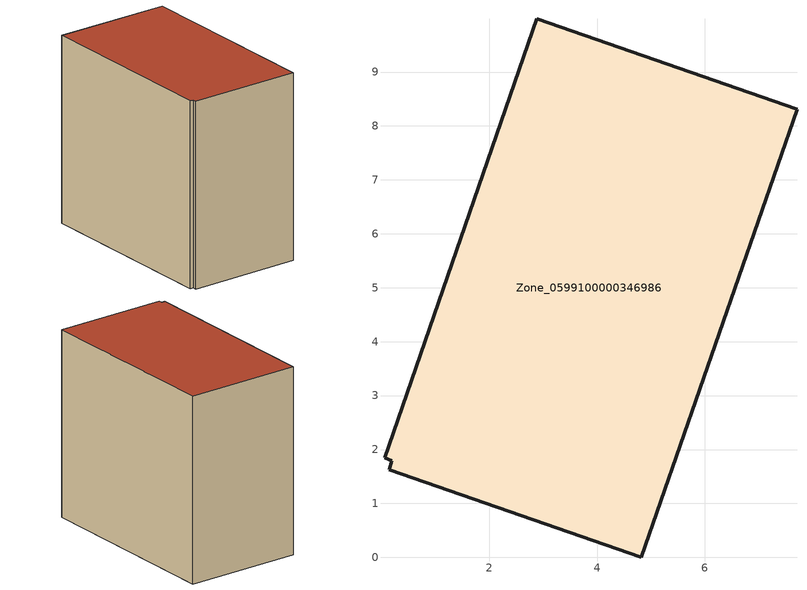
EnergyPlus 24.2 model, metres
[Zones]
Zone_0599100000346986
 floor ground (C_G): 0.2,1.79 0.06,1.85 2.88,9.99 7.71,8.31 4.82,0 0.14,1.62 z0
 wall outside (C_F): 4.82,0 7.71,8.31 2.88,9.99 0.06,1.85 0.2,1.79 0.14,1.62 4.82,0 z0:8.27
 roof outside (C_R): 0.2,1.79 0.14,1.62 4.82,0 7.71,8.31 2.88,9.99 0.06,1.85 z8.27
[BUILDING]
Pand.0599100000346986: North Axis=0; Terrain=City; Loads Convergence Tolerance Value=0.04; Temperature Convergence Tolerance Value=0.4; Solar Distribution=FullExterior; Maximum Number of Warmup Days=25; Minimum Number of Warmup Days=1
[Site:Location]
Rotterdam.The.Hague.AP_ZH_NLD Design_Conditions: Latitude=51.96; Longitude=4.45; Time Zone=1; Elevation=-4.5
[SITE:GROUNDTEMPERATURE:BUILDINGSURFACE]
18, 18, 18, 18, 18, 18, 18, 18, 18, 18, 18, 18
[MATERIAL] Thermal Absorptance=0.9; Solar Absorptance=0.7; Visible Absorptance=0.7
Name | Roughness | Thickness | Conductivity | Density | Specific Heat
G.TI.1992-2005 | MediumSmooth | 0.15 | 0.06 | 540 | 1210
F.TI.1992-2005 | Rough | 0.3 | 0.12 | 1920 | 840
R.TI.1992-2005 | MediumRough | 0.2 | 0.08 | 1500 | 1000
[CONSTRUCTION]
C_G: G.TI.1992-2005
C_F: F.TI.1992-2005
C_R: R.TI.1992-2005
[ZONE]
Zone_0599100000346986: Type=1; Multiplier=1; Ceiling Height=Autocalculate; Volume=Autocalculate; Floor Area=autocalculate; Part of Total Floor Area=Yes
[ZONEINFILTRATION:DESIGNFLOWRATE]
Infil_Zone_0599100000346986: Zone or ZoneList or Space or SpaceList=Zone_0599100000346986; Schedule=AlwaysOn; Design Flow Rate Calculation Method=Flow/Area; Flow Rate per Floor Area=0.0015; Constant Term Coefficient=1; Temperature Term Coefficient=0; Velocity Term Coefficient=0; Velocity Squared Term Coefficient=0
[HVACTEMPLATE:ZONE:IDEALLOADSAIRSYSTEM]
Zone_0599100000346986: Maximum Heating Supply Air Temperature=50; Minimum Cooling Supply Air Temperature=13; Maximum Heating Supply Air Humidity Ratio=0.0156; Minimum Cooling Supply Air Humidity Ratio=0.0077; Heating Limit=NoLimit; Cooling Limit=NoLimit; Dehumidification Control Type=ConstantSensibleHeatRatio; Cooling Sensible Heat Ratio=0.7; Dehumidification Setpoint=60; Humidification Control Type=None; Humidification Setpoint=30; Outdoor Air Method=None; Outdoor Air Flow Rate per Person=0.00944; Outdoor Air Flow Rate per Zone Floor Area=0; Outdoor Air Flow Rate per Zone=0; Demand Controlled Ventilation Type=None; Outdoor Air Economizer Type=NoEconomizer; Heat Recovery Type=None; Sensible Heat Recovery Effectiveness=0.7; Latent Heat Recovery Effectiveness=0.65
[ZONECONTROL:THERMOSTAT]
ThermostatControl_Zone_0599100000346986: Zone or ZoneList=Zone_0599100000346986; Control Type Schedule=DualSetpointControlType; Control 1=Thermostat_Zone_0599100000346986; Temperature Difference Between Cutout And Setpoint=0
[THERMOSTATSETPOINT:DUALSETPOINT]
Thermostat_Zone_0599100000346986: Heating Setpoint Temperature Schedule=HeatingSetpoint_Zone_0599100000346986; Cooling Setpoint Temperature Schedule=CoolingSetpoint_Zone_0599100000346986
[SCHEDULE:COMPACT]
HeatingSetpoint_Zone_0599100000346986: Through: 12/31, For: AllDays, Until: 24:00, 21
CoolingSetpoint_Zone_0599100000346986: Through: 12/31, For: AllDays, Until: 24:00, 24
DualSetpointControlType: Through: 12/31, For: AllDays, Until: 24:00, 4
AlwaysOn: Through: 12/31, For: AllDays, Until: 24:00, 1
